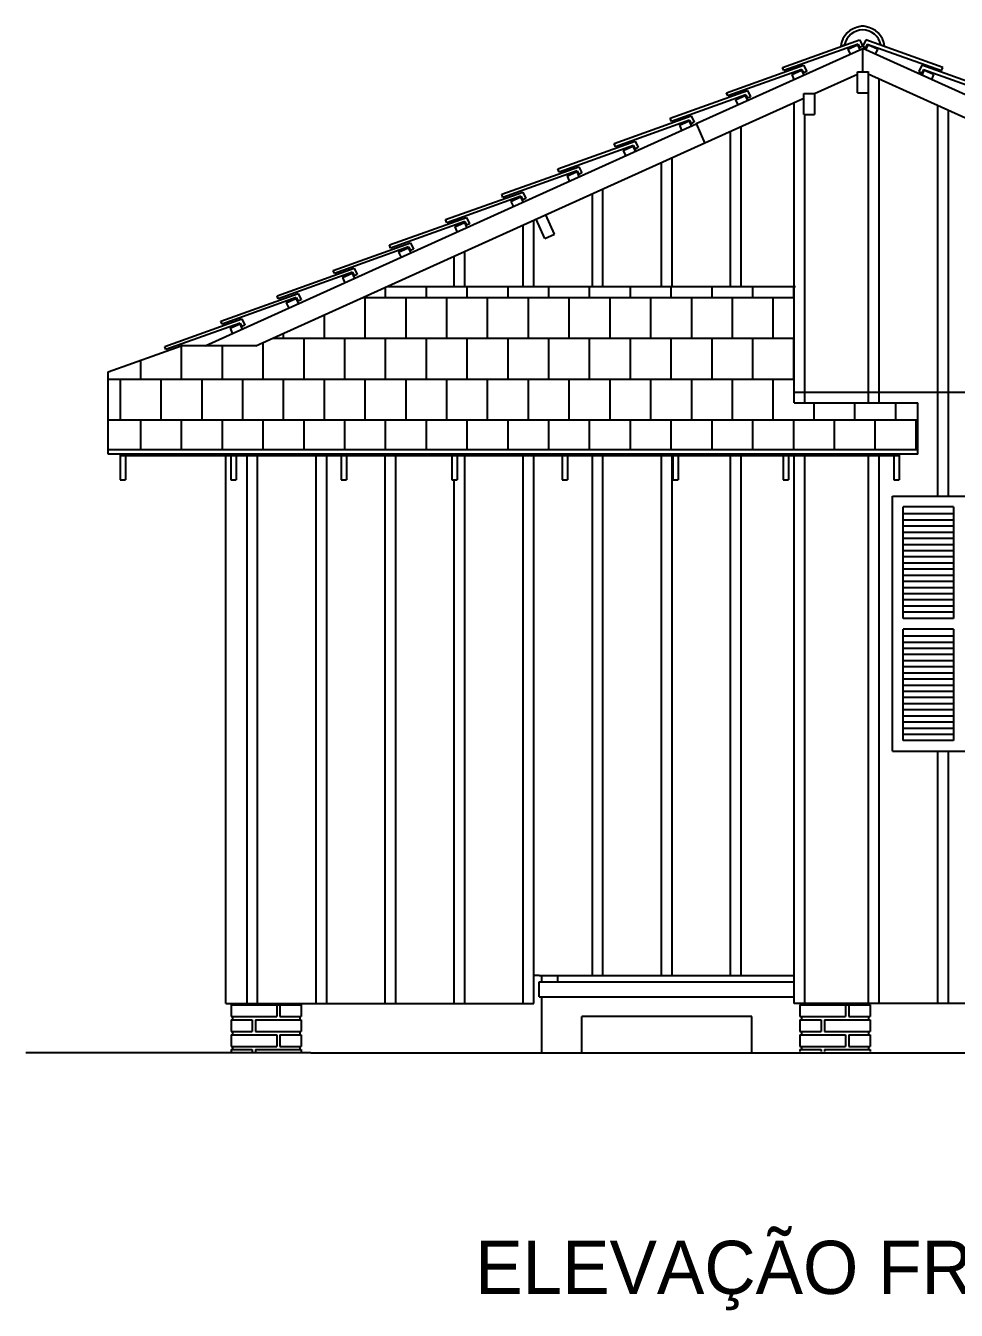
# Model space of a CAD drawing. Extents: x -7 to 295, y -11 to 39.
# Drawn here: x 66.26 to 70.64, y 20.2 to 26.24 of the extents above; entities that cross this region are included whole.
import ezdxf
from ezdxf.enums import TextEntityAlignment as Align

# ---------------------------------------------------------------- set-up
doc = ezdxf.new("R2010")
doc.units = 0
doc.header["$LTSCALE"] = 20
doc.layers.get('0').update_dxf_attribs({"linetype": 'CONTINUOUS'})
for name, color, linetype in [('DIM', 244, 'CONTINUOUS'), ('MADEIRAME', 244, 'CONTINUOUS'), ('PAREDE', 250, 'CONTINUOUS'), ('TELHADO', 1, 'CONTINUOUS'), ('TEXTO', 244, 'CONTINUOUS'), ('VISTAL', 30, 'CONTINUOUS'), ('VISTAP', 244, 'CONTINUOUS')]:
    doc.layers.add(name, color=color, linetype=linetype)
doc.styles.add('STYLE1', font='txt')

# ---------------------------------------------------------------- blocks, each defined once
blk = doc.blocks.new('*X29')
at = {"color": 0, "linetype": 'CONTINUOUS'}
for p, q in [((-22.176, -12.48), (-22.176, -12.4315)), ((-21.984, -12.48), (-21.984, -12.4288)), ((-21.792, -12.48), (-21.792, -12.4288)), ((-21.6, -12.48), (-21.6, -12.4288)), ((-21.408, -12.48), (-21.408, -12.4288)), ((-21.216, -12.48), (-21.216, -12.4288)), ((-21.024, -12.48), (-21.024, -12.4288)), ((-20.832, -12.48), (-20.832, -12.4288)), ((-20.64, -12.48), (-20.64, -12.4288)), ((-20.448, -12.48), (-20.448, -12.4288)), ((-20.256, -12.48), (-20.256, -12.4288)), ((-22.2835, -12.48), (-20.2533, -12.48)), ((-22.272, -12.672), (-22.272, -12.48)), ((-22.08, -12.672), (-22.08, -12.48)), ((-21.888, -12.672), (-21.888, -12.48)), ((-21.696, -12.672), (-21.696, -12.48)), ((-21.504, -12.672), (-21.504, -12.48)), ((-21.312, -12.672), (-21.312, -12.48)), ((-21.12, -12.672), (-21.12, -12.48)), ((-20.928, -12.672), (-20.928, -12.48)), ((-20.736, -12.672), (-20.736, -12.48)), ((-20.544, -12.672), (-20.544, -12.48)), ((-20.352, -12.672), (-20.352, -12.48)), ((-22.464, -12.672), (-22.464, -12.5615)), ((-22.7089, -12.672), (-20.2533, -12.672)), ((-22.656, -12.672), (-22.656, -12.6481)), ((-22.56, -12.864), (-22.56, -12.672)), ((-22.368, -12.864), (-22.368, -12.672)), ((-22.176, -12.864), (-22.176, -12.672)), ((-21.984, -12.864), (-21.984, -12.672)), ((-21.792, -12.864), (-21.792, -12.672)), ((-21.6, -12.864), (-21.6, -12.672)), ((-21.408, -12.864), (-21.408, -12.672)), ((-21.216, -12.864), (-21.216, -12.672)), ((-21.024, -12.864), (-21.024, -12.672)), ((-20.832, -12.864), (-20.832, -12.672)), ((-20.64, -12.864), (-20.64, -12.672)), ((-20.448, -12.864), (-20.448, -12.672)), ((-20.256, -12.864), (-20.256, -12.672)), ((-23.136, -12.864), (-23.136, -12.7071)), ((-22.944, -12.864), (-22.944, -12.7071)), ((-22.752, -12.864), (-22.752, -12.6914)), ((-23.328, -12.864), (-23.328, -12.7751)), ((-23.4814, -12.864), (-20.2533, -12.864)), ((-23.424, -13.056), (-23.424, -12.864)), ((-23.232, -13.056), (-23.232, -12.864)), ((-23.04, -13.056), (-23.04, -12.864)), ((-22.848, -13.056), (-22.848, -12.864)), ((-22.656, -13.056), (-22.656, -12.864)), ((-22.464, -13.056), (-22.464, -12.864)), ((-22.272, -13.056), (-22.272, -12.864)), ((-22.08, -13.056), (-22.08, -12.864)), ((-21.888, -13.056), (-21.888, -12.864)), ((-21.696, -13.056), (-21.696, -12.864)), ((-21.504, -13.056), (-21.504, -12.864)), ((-21.312, -13.056), (-21.312, -12.864)), ((-21.12, -13.056), (-21.12, -12.864)), ((-20.928, -13.056), (-20.928, -12.864)), ((-20.736, -13.056), (-20.736, -12.864)), ((-20.544, -13.056), (-20.544, -12.864)), ((-20.352, -13.056), (-20.352, -12.864)), ((-20.16, -13.056), (-20.16, -12.9765)), ((-19.968, -13.056), (-19.968, -12.9765)), ((-19.776, -13.056), (-19.776, -12.9765)), ((-23.4814, -13.056), (-19.6726, -13.056)), ((-23.328, -13.1971), (-23.328, -13.056)), ((-23.136, -13.1971), (-23.136, -13.056)), ((-22.944, -13.1971), (-22.944, -13.056)), ((-22.752, -13.1971), (-22.752, -13.056)), ((-22.56, -13.1971), (-22.56, -13.056)), ((-22.368, -13.1971), (-22.368, -13.056)), ((-22.176, -13.1971), (-22.176, -13.056)), ((-21.984, -13.1971), (-21.984, -13.056)), ((-21.792, -13.1971), (-21.792, -13.056)), ((-21.6, -13.1971), (-21.6, -13.056)), ((-21.408, -13.1971), (-21.408, -13.056)), ((-21.216, -13.1971), (-21.216, -13.056)), ((-21.024, -13.1971), (-21.024, -13.056)), ((-20.832, -13.1971), (-20.832, -13.056)), ((-20.64, -13.1971), (-20.64, -13.056)), ((-20.448, -13.1971), (-20.448, -13.056)), ((-20.256, -13.1971), (-20.256, -13.056)), ((-20.064, -13.1971), (-20.064, -13.056)), ((-19.872, -13.1971), (-19.872, -13.056)), ((-19.68, -13.1971), (-19.68, -13.056))]:
    blk.add_line(p, q, dxfattribs=at)

msp = doc.modelspace()

# ---------------------------------------------------------------- linework, layer by layer
at = {"layer": 'DIM', "color": 244, "linetype": 'CONTINUOUS'}
msp.add_line((70.3699, 24.2197), (66.7049, 24.2197), dxfattribs=at)
at = {"layer": 'DIM', "color": 30, "linetype": 'CONTINUOUS'}
for p, q in [((68.6765, 21.7756), (68.6515, 21.7756)), ((68.7765, 21.7756), (69.8765, 21.7756))]:
    msp.add_line(p, q, dxfattribs=at)
at = {"layer": 'MADEIRAME', "color": 1}
for p, q in [((69.4146, 25.7832), (70.1985, 26.1369)), ((69.9723, 25.9251), (70.1735, 26.016)), ((69.4557, 25.692), (69.9223, 25.9026))]:
    msp.add_line(p, q, dxfattribs=at)
at = {"layer": 'MADEIRAME'}
for p, q in [((70.1293, 26.1331), (70.1748, 26.1537)), ((70.2677, 26.1331), (70.2221, 26.1537)), ((69.8649, 26.0139), (69.9105, 26.0344)), ((70.532, 26.0139), (70.4864, 26.0344)), ((69.6006, 25.8946), (69.6462, 25.9151)), ((67.1048, 24.7386), (69.4148, 25.7827)), ((69.3363, 25.7753), (69.3819, 25.7958)), ((67.343, 24.7386), (69.4557, 25.692)), ((69.072, 25.656), (69.1175, 25.6765)), ((68.8076, 25.5367), (68.8532, 25.5572)), ((68.5433, 25.4174), (68.5889, 25.438)), ((68.279, 25.2981), (68.3246, 25.3187)), ((68.0147, 25.1788), (68.0602, 25.1994)), ((67.7503, 25.0595), (67.7959, 25.0801)), ((67.486, 24.9402), (67.5316, 24.9608)), ((67.2217, 24.8209), (67.2672, 24.8415))]:
    msp.add_line(p, q, dxfattribs=at)
at = {"layer": 'MADEIRAME', "linetype": 'CONTINUOUS'}
for p, q in [((70.1293, 26.1331), (70.1396, 26.1104)), ((70.1748, 26.1537), (70.1851, 26.1309)), ((70.2221, 26.1537), (70.2118, 26.1309)), ((70.2677, 26.1331), (70.2574, 26.1104)), ((69.8649, 26.0139), (69.8752, 25.9911)), ((69.9105, 26.0344), (69.9208, 26.0116)), ((70.4864, 26.0344), (70.4761, 26.0116)), ((70.532, 26.0139), (70.5217, 25.9911)), ((69.6006, 25.8946), (69.6109, 25.8718)), ((69.6462, 25.9151), (69.6565, 25.8923)), ((69.3363, 25.7753), (69.3466, 25.7525)), ((69.3819, 25.7958), (69.3921, 25.773)), ((69.072, 25.656), (69.0822, 25.6332)), ((69.1175, 25.6765), (69.1278, 25.6538)), ((68.8076, 25.5367), (68.8179, 25.5139)), ((68.8532, 25.5572), (68.8635, 25.5345)), ((68.5433, 25.4174), (68.5536, 25.3946)), ((68.5889, 25.438), (68.5992, 25.4152)), ((68.279, 25.2981), (68.2893, 25.2753)), ((68.3246, 25.3187), (68.3348, 25.2959)), ((68.0147, 25.1788), (68.0249, 25.156)), ((68.0602, 25.1994), (68.0705, 25.1766)), ((67.7959, 25.0801), (67.8062, 25.0573)), ((67.7503, 25.0595), (67.7606, 25.0367)), ((67.5316, 24.9608), (67.5419, 24.938)), ((67.486, 24.9402), (67.4963, 24.9174)), ((67.2672, 24.8415), (67.2775, 24.8187)), ((67.2217, 24.8209), (67.232, 24.7981))]:
    msp.add_line(p, q, dxfattribs=at)
at = {"layer": 'MADEIRAME', "color": 1, "linetype": 'CONTINUOUS'}
for p, q in [((73.6566, 24.5738), (70.1985, 26.1369)), ((70.1985, 26.0272), (70.1985, 26.1369)), ((73.1058, 24.7151), (70.2235, 26.016)), ((69.4146, 25.7832), (69.4565, 25.6902))]:
    msp.add_line(p, q, dxfattribs=at)
at = {"layer": 'MADEIRAME', "color": 250, "linetype": 'CONTINUOUS'}
for p, q in [((70.1735, 26.0272), (70.2235, 26.0272)), ((70.1735, 25.9272), (70.1735, 26.0272)), ((70.2235, 26.0277), (70.2235, 25.9272)), ((69.9223, 25.8254), (69.9223, 25.9254)), ((69.9223, 25.9254), (69.9723, 25.9254)), ((69.9723, 25.9254), (69.9723, 25.8254)), ((70.1735, 25.9272), (70.2235, 25.9272)), ((69.9223, 25.8254), (69.9723, 25.8254))]:
    msp.add_line(p, q, dxfattribs=at)
at = {"layer": 'PAREDE', "color": 30, "linetype": 'CONTINUOUS'}
for p, q in [((69.8219, 26.0473), (70.184, 26.1767)), ((70.184, 26.1767), (70.1984, 26.1469)), ((70.2132, 26.1766), (70.1988, 26.1468)), ((70.5751, 26.0473), (70.2132, 26.1766)), ((70.1767, 26.1574), (69.8276, 26.0324)), ((70.096, 26.1474), (70.1131, 26.1535)), ((70.1767, 26.1574), (70.1847, 26.1407)), ((70.1984, 26.1469), (70.1847, 26.1407)), ((70.1988, 26.1468), (70.2122, 26.1407)), ((70.2202, 26.1574), (70.2122, 26.1407)), ((70.2202, 26.1574), (70.5693, 26.0324)), ((69.5576, 25.928), (69.9207, 26.0577)), ((69.8276, 26.0324), (69.8219, 26.0473)), ((69.9207, 26.0577), (69.935, 26.0281)), ((70.4762, 26.0577), (70.462, 26.0281)), ((70.8394, 25.928), (70.4762, 26.0577)), ((70.5693, 26.0324), (70.5751, 26.0473)), ((69.9124, 26.0382), (69.5633, 25.9131)), ((69.9124, 26.0382), (69.9204, 26.0215)), ((69.935, 26.0281), (69.9204, 26.0215)), ((70.462, 26.0281), (70.4765, 26.0215)), ((70.4846, 26.0382), (70.4765, 26.0215)), ((70.4846, 26.0382), (70.8337, 25.9131)), ((69.2932, 25.8087), (69.6564, 25.9384)), ((69.5633, 25.9131), (69.5576, 25.928)), ((69.6564, 25.9384), (69.6707, 25.9088)), ((69.648, 25.9189), (69.2989, 25.7938)), ((69.648, 25.9189), (69.6561, 25.9022)), ((69.6707, 25.9088), (69.6561, 25.9022)), ((69.0289, 25.6894), (69.392, 25.8192)), ((69.2989, 25.7938), (69.2932, 25.8087)), ((69.392, 25.8192), (69.4063, 25.7895)), ((69.3837, 25.7996), (69.0346, 25.6745)), ((69.3837, 25.7996), (69.3918, 25.7829)), ((69.4063, 25.7895), (69.3918, 25.7829)), ((68.7646, 25.5701), (69.1277, 25.6999)), ((69.0346, 25.6745), (69.0289, 25.6894)), ((69.1277, 25.6999), (69.142, 25.6702)), ((69.1194, 25.6803), (68.7703, 25.5552)), ((69.1194, 25.6803), (69.1274, 25.6636)), ((69.142, 25.6702), (69.1274, 25.6636)), ((68.5002, 25.4508), (68.8634, 25.5806)), ((68.7703, 25.5552), (68.7646, 25.5701)), ((68.8634, 25.5806), (68.8777, 25.5509)), ((68.8551, 25.561), (68.506, 25.4359)), ((68.8551, 25.561), (68.8631, 25.5443)), ((68.8777, 25.5509), (68.8631, 25.5443)), ((68.2359, 25.3315), (68.5991, 25.4613)), ((68.5907, 25.4417), (68.2416, 25.3167)), ((68.506, 25.4359), (68.5002, 25.4508)), ((68.5907, 25.4417), (68.5988, 25.425)), ((68.5991, 25.4613), (68.6133, 25.4316)), ((68.6133, 25.4316), (68.5988, 25.425)), ((67.9716, 25.2122), (68.3347, 25.342)), ((68.3264, 25.3224), (67.9773, 25.1974)), ((68.2416, 25.3167), (68.2359, 25.3315)), ((68.3264, 25.3224), (68.3345, 25.3057)), ((68.3347, 25.342), (68.349, 25.3123)), ((68.349, 25.3123), (68.3345, 25.3057)), ((67.7073, 25.0929), (68.0704, 25.2227)), ((68.0621, 25.2031), (67.713, 25.0781)), ((67.9773, 25.1974), (67.9716, 25.2122)), ((68.0621, 25.2031), (68.0701, 25.1864)), ((68.0704, 25.2227), (68.0847, 25.193)), ((68.0847, 25.193), (68.0701, 25.1864)), ((67.4429, 24.9736), (67.8061, 25.1034)), ((67.7978, 25.0838), (67.4486, 24.9588)), ((67.713, 25.0781), (67.7073, 25.0929)), ((67.7978, 25.0838), (67.8058, 25.0671)), ((67.8061, 25.1034), (67.8204, 25.0737)), ((67.8204, 25.0737), (67.8058, 25.0671)), ((67.1786, 24.8543), (67.5418, 24.9841)), ((67.5334, 24.9645), (67.1843, 24.8395)), ((67.4486, 24.9588), (67.4429, 24.9736)), ((67.5334, 24.9645), (67.5415, 24.9478)), ((67.5418, 24.9841), (67.556, 24.9545)), ((67.556, 24.9545), (67.5415, 24.9478)), ((66.9143, 24.735), (67.2774, 24.8648)), ((67.2691, 24.8452), (66.92, 24.7202)), ((67.1843, 24.8395), (67.1786, 24.8543)), ((67.2691, 24.8452), (67.2771, 24.8285)), ((67.2774, 24.8648), (67.2917, 24.8352)), ((67.2917, 24.8352), (67.2771, 24.8285)), ((66.6483, 24.6158), (66.992, 24.7386)), ((66.92, 24.7202), (66.9143, 24.735))]:
    msp.add_line(p, q, dxfattribs=at)
at = {"layer": 'PAREDE', "linetype": 'CONTINUOUS'}
msp.add_line((68.7029, 25.2426), (68.7486, 25.2632), dxfattribs=at)
at = {"layer": 'TELHADO', "color": 30, "linetype": 'CONTINUOUS'}
for p, q in [((70.1873, 26.2393), (70.19, 26.2438)), ((70.19, 26.2438), (70.2071, 26.2438)), ((70.2071, 26.2438), (70.2097, 26.2393)), ((70.2838, 26.1535), (70.3009, 26.1474)), ((67.9598, 25.0169), (69.882, 25.0169)), ((67.343, 24.7386), (66.992, 24.7386))]:
    msp.add_line(p, q, dxfattribs=at)
at = {"layer": 'TELHADO', "linetype": 'CONTINUOUS'}
msp.add_line((69.8765, 24.4692), (70.4572, 24.4692), dxfattribs=at)
at = {"layer": 'TELHADO', "color": 1, "linetype": 'CONTINUOUS'}
for p, q in [((70.4572, 24.2486), (66.6483, 24.2486)), ((70.4572, 24.2286), (66.6483, 24.2286))]:
    msp.add_line(p, q, dxfattribs=at)
at = {"layer": 'TELHADO', "color": 244, "linetype": 'CONTINUOUS'}
for p, q in [((70.6265, 23.9805), (70.6265, 23.4555)), ((70.6265, 23.4055), (70.6265, 22.8805))]:
    msp.add_line(p, q, dxfattribs=at)
at = {"layer": 'TELHADO', "color": 30, "linetype": 'CONTINUOUS'}
for radius, start, end in [(0.103, 96.24827, 174.19626), (0.103, 5.80374, 83.75173), (0.087, 10.94119, 169.05881)]:
    msp.add_arc((70.1985, 26.1369), radius, start, end, dxfattribs=at)
at = {"layer": 'VISTAL', "color": 30, "linetype": 'CONTINUOUS'}
for p, q in [((69.5765, 25.0169), (69.5765, 25.7465)), ((69.2515, 25.0169), (69.2515, 25.5999)), ((68.9265, 25.0169), (68.9265, 25.4532)), ((68.6015, 25.0169), (68.6015, 25.3065)), ((68.2765, 25.0169), (68.2765, 25.1598)), ((67.6265, 21.6436), (67.6265, 24.2197)), ((67.9515, 21.6436), (67.9515, 24.2197)), ((68.6015, 21.6436), (68.6015, 24.2197)), ((68.9265, 21.7756), (68.9265, 24.2197)), ((69.2515, 21.7756), (69.2515, 24.2197)), ((69.5765, 21.7756), (69.5765, 24.2197)), ((68.2765, 21.6436), (68.2765, 24.1075)), ((67.2015, 21.6436), (68.6515, 21.6436))]:
    msp.add_line(p, q, dxfattribs=at)
at = {"layer": 'VISTAL', "color": 1, "linetype": 'CONTINUOUS'}
for p, q in [((67.2015, 21.6436), (67.2015, 24.2197)), ((67.3015, 21.6436), (67.3015, 24.2197))]:
    msp.add_line(p, q, dxfattribs=at)
at = {"layer": 'VISTAL', "color": 30}
for p, q in [((67.2265, 21.6374), (67.5565, 21.6374)), ((67.2265, 21.6374), (67.2265, 21.5824)), ((67.4415, 21.6374), (67.4415, 21.5824)), ((67.4565, 21.6374), (67.4565, 21.5824)), ((67.5565, 21.6374), (67.5565, 21.5824)), ((67.2265, 21.5824), (67.4415, 21.5824)), ((67.2335, 21.5824), (67.2335, 21.5674)), ((67.4565, 21.5824), (67.5565, 21.5824)), ((67.5495, 21.5824), (67.5495, 21.5674)), ((67.2265, 21.5674), (67.3265, 21.5674)), ((67.2265, 21.5674), (67.2265, 21.5124)), ((67.3265, 21.5674), (67.3265, 21.5124)), ((67.3415, 21.5674), (67.5565, 21.5674)), ((67.3415, 21.5674), (67.3415, 21.5124)), ((67.5565, 21.5674), (67.5565, 21.5124)), ((67.2265, 21.5124), (67.3265, 21.5124)), ((67.2265, 21.4974), (67.2265, 21.4424)), ((67.2265, 21.4974), (67.4415, 21.4974)), ((67.2335, 21.5124), (67.2335, 21.4974)), ((67.3415, 21.5124), (67.5565, 21.5124)), ((67.4415, 21.4974), (67.4415, 21.4424)), ((67.4565, 21.4974), (67.5565, 21.4974)), ((67.4565, 21.4974), (67.4565, 21.4424)), ((67.5495, 21.5124), (67.5495, 21.4974)), ((67.5565, 21.4974), (67.5565, 21.4424)), ((67.2265, 21.4424), (67.4415, 21.4424)), ((67.2265, 21.4274), (67.3265, 21.4274)), ((67.2265, 21.4274), (67.2265, 21.4186)), ((67.2335, 21.4424), (67.2335, 21.4274)), ((67.3265, 21.4274), (67.3265, 21.4186)), ((67.3415, 21.4274), (67.5565, 21.4274)), ((67.3415, 21.4274), (67.3415, 21.4186)), ((67.4565, 21.4424), (67.5565, 21.4424)), ((67.5495, 21.4424), (67.5495, 21.4274)), ((67.5565, 21.4274), (67.5565, 21.4186))]:
    msp.add_line(p, q, dxfattribs=at)
at = {"layer": 'VISTAP', "color": 1}
for p, q in [((70.2265, 24.4692), (70.2265, 26.0146)), ((70.2765, 24.4692), (70.2765, 25.992)), ((69.8765, 24.4692), (69.8765, 25.8819)), ((70.5515, 24.0305), (70.5515, 25.8679)), ((69.9261, 24.4692), (69.9261, 25.8254)), ((70.6015, 24.0305), (70.6015, 25.8453)), ((66.6483, 24.2286), (66.6483, 24.6158)), ((70.4572, 24.2286), (70.4572, 24.4692)), ((69.8765, 21.6436), (69.8765, 24.2197)), ((69.9261, 21.6436), (69.9261, 24.2197)), ((70.2265, 21.6436), (70.2265, 24.2197)), ((70.2765, 21.6436), (70.2765, 24.2197)), ((70.5515, 21.6436), (70.5515, 22.8305)), ((70.6015, 21.6436), (70.6015, 22.8305)), ((68.6885, 21.7456), (68.6885, 21.7756)), ((68.7645, 21.7456), (68.7645, 21.7756)), ((68.6765, 21.6756), (68.6765, 21.7456)), ((68.6885, 21.4127), (68.6885, 21.6756)), ((73.2015, 21.6436), (69.8765, 21.6436))]:
    msp.add_line(p, q, dxfattribs=at)
at = {"layer": 'VISTAP', "color": 30}
for p, q in [((69.6265, 25.0169), (69.6265, 25.7691)), ((69.3015, 25.0169), (69.3015, 25.6224)), ((68.9765, 25.0169), (68.9765, 25.4758)), ((68.6515, 25.0169), (68.6515, 25.3291)), ((68.3265, 25.0541), (68.3265, 25.1824)), ((68.3265, 25.0169), (68.3265, 25.0541)), ((67.3515, 21.6436), (67.3515, 24.2197)), ((67.6765, 21.6436), (67.6765, 24.2197)), ((68.0015, 21.6436), (68.0015, 24.2197)), ((68.3265, 21.6436), (68.3265, 24.2197)), ((68.6515, 21.6436), (68.6515, 24.2197)), ((68.9765, 21.7756), (68.9765, 24.2197)), ((69.3015, 21.7756), (69.3015, 24.2197)), ((69.6265, 21.7756), (69.6265, 24.2197))]:
    msp.add_line(p, q, dxfattribs=at)
at = {"layer": 'VISTAP', "color": 250}
for p, q in [((68.7029, 25.2426), (68.6618, 25.3337)), ((68.7485, 25.2631), (68.7073, 25.3543))]:
    msp.add_line(p, q, dxfattribs=at)
at = {"layer": 'VISTAP', "linetype": 'CONTINUOUS'}
for p, q in [((73.2015, 24.5185), (69.8765, 24.5185)), ((66.7049, 24.2286), (66.7049, 24.1075)), ((66.7299, 24.2197), (66.7299, 24.1075)), ((67.2249, 24.2197), (67.2249, 24.1075)), ((67.2499, 24.2197), (67.2499, 24.1075)), ((67.7449, 24.2197), (67.7449, 24.1075)), ((67.7699, 24.2197), (67.7699, 24.1075)), ((68.2649, 24.2197), (68.2649, 24.1075)), ((68.2899, 24.2197), (68.2899, 24.1075)), ((68.7849, 24.2197), (68.7849, 24.1075)), ((68.8099, 24.2197), (68.8099, 24.1075)), ((69.3049, 24.2197), (69.3049, 24.1075)), ((69.3299, 24.2197), (69.3299, 24.1075)), ((69.8249, 24.2197), (69.8249, 24.1075)), ((69.8499, 24.2197), (69.8499, 24.1075)), ((70.3449, 24.2197), (70.3449, 24.1075)), ((70.3699, 24.2286), (70.3699, 24.1075)), ((66.7049, 24.1075), (66.7299, 24.1075)), ((67.2249, 24.1075), (67.2499, 24.1075)), ((67.7449, 24.1075), (67.7699, 24.1075)), ((68.2649, 24.1075), (68.2899, 24.1075)), ((68.7849, 24.1075), (68.8099, 24.1075)), ((69.3049, 24.1075), (69.3299, 24.1075)), ((69.8249, 24.1075), (69.8499, 24.1075)), ((70.3449, 24.1075), (70.3699, 24.1075))]:
    msp.add_line(p, q, dxfattribs=at)
at = {"layer": 'VISTAP', "color": 244, "linetype": 'CONTINUOUS'}
for p, q in [((70.339, 24.0305), (72.739, 24.0305)), ((70.339, 22.8305), (70.339, 24.0305)), ((70.389, 23.4555), (70.389, 23.9805)), ((70.6265, 23.9805), (70.389, 23.9805)), ((70.6265, 23.9468), (70.389, 23.9468)), ((70.6265, 23.9179), (70.389, 23.9179)), ((70.6265, 23.889), (70.389, 23.889)), ((70.6265, 23.8601), (70.389, 23.8601)), ((70.6265, 23.8312), (70.389, 23.8312)), ((70.6265, 23.8023), (70.389, 23.8023)), ((70.6265, 23.7734), (70.389, 23.7734)), ((70.6265, 23.7445), (70.389, 23.7445)), ((70.6265, 23.7156), (70.389, 23.7156)), ((70.6265, 23.6867), (70.389, 23.6867)), ((70.6265, 23.6578), (70.389, 23.6578)), ((70.6265, 23.6289), (70.389, 23.6289)), ((70.6265, 23.6), (70.389, 23.6)), ((70.6265, 23.5711), (70.389, 23.5711)), ((70.6265, 23.5422), (70.389, 23.5422)), ((70.6265, 23.5133), (70.389, 23.5133)), ((70.6265, 23.4844), (70.389, 23.4844)), ((70.6265, 23.4555), (70.389, 23.4555)), ((70.389, 22.8805), (70.389, 23.4055)), ((70.6265, 23.4055), (70.389, 23.4055)), ((70.6265, 23.3718), (70.389, 23.3718)), ((70.6265, 23.3429), (70.389, 23.3429)), ((70.6265, 23.314), (70.389, 23.314)), ((70.6265, 23.2851), (70.389, 23.2851)), ((70.6265, 23.2562), (70.389, 23.2562)), ((70.6265, 23.2273), (70.389, 23.2273)), ((70.6265, 23.1984), (70.389, 23.1984)), ((70.6265, 23.1695), (70.389, 23.1695)), ((70.6265, 23.1406), (70.389, 23.1406)), ((70.6265, 23.1117), (70.389, 23.1117)), ((70.6265, 23.0828), (70.389, 23.0828)), ((70.6265, 23.0539), (70.389, 23.0539)), ((70.6265, 23.025), (70.389, 23.025)), ((70.6265, 22.9961), (70.389, 22.9961)), ((70.6265, 22.9672), (70.389, 22.9672)), ((70.6265, 22.9383), (70.389, 22.9383)), ((70.6265, 22.9094), (70.389, 22.9094)), ((70.6265, 22.8805), (70.389, 22.8805)), ((70.339, 22.8305), (72.739, 22.8305))]:
    msp.add_line(p, q, dxfattribs=at)
at = {"layer": 'VISTAP', "color": 1, "linetype": 'CONTINUOUS'}
for p, q in [((68.6765, 21.7756), (68.7765, 21.7756)), ((68.6765, 21.7456), (69.8765, 21.7456)), ((68.6765, 21.6756), (69.8765, 21.6756))]:
    msp.add_line(p, q, dxfattribs=at)
at = {"layer": 'VISTAP'}
for p, q in [((69.9032, 21.6374), (70.2332, 21.6374)), ((69.9032, 21.6374), (69.9032, 21.5824)), ((70.1182, 21.6374), (70.1182, 21.5824)), ((70.1332, 21.6374), (70.1332, 21.5824)), ((70.2332, 21.6374), (70.2332, 21.5824)), ((69.9032, 21.5824), (70.1182, 21.5824)), ((69.9102, 21.5824), (69.9102, 21.5674)), ((70.1332, 21.5824), (70.2332, 21.5824)), ((70.2262, 21.5824), (70.2262, 21.5674)), ((69.9032, 21.5674), (69.9032, 21.5124)), ((69.9032, 21.5674), (70.0032, 21.5674)), ((70.0032, 21.5674), (70.0032, 21.5124)), ((70.0182, 21.5674), (70.0182, 21.5124)), ((70.0182, 21.5674), (70.2332, 21.5674)), ((70.2332, 21.5674), (70.2332, 21.5124)), ((69.9032, 21.5124), (70.0032, 21.5124)), ((69.9032, 21.4974), (69.9032, 21.4424)), ((69.9032, 21.4974), (70.1182, 21.4974)), ((69.9102, 21.5124), (69.9102, 21.4974)), ((70.0182, 21.5124), (70.2332, 21.5124)), ((70.1182, 21.4974), (70.1182, 21.4424)), ((70.1332, 21.4974), (70.1332, 21.4424)), ((70.1332, 21.4974), (70.2332, 21.4974)), ((70.2262, 21.5124), (70.2262, 21.4974)), ((70.2332, 21.4974), (70.2332, 21.4424)), ((69.9032, 21.4424), (70.1182, 21.4424)), ((69.9032, 21.4274), (69.9032, 21.4186)), ((69.9032, 21.4274), (70.0032, 21.4274)), ((69.9102, 21.4424), (69.9102, 21.4274)), ((70.0032, 21.4274), (70.0032, 21.4186)), ((70.0182, 21.4274), (70.2332, 21.4274)), ((70.0182, 21.4274), (70.0182, 21.4186)), ((70.1332, 21.4424), (70.2332, 21.4424)), ((70.2262, 21.4424), (70.2262, 21.4274)), ((70.2332, 21.4274), (70.2332, 21.4186))]:
    msp.add_line(p, q, dxfattribs=at)
at = {"layer": 'VISTAP', "color": 5, "linetype": 'CONTINUOUS'}
for p, q in [((69.6765, 21.5823), (68.8765, 21.5823)), ((68.8765, 21.4127), (68.8765, 21.5823)), ((69.6765, 21.4127), (69.6765, 21.5823))]:
    msp.add_line(p, q, dxfattribs=at)
at = {"layer": 'VISTAP', "color": 7}
for q in [(66.2601, 21.4127), (73.2415, 21.4127)]:
    msp.add_line((67.6021, 21.4127), q, dxfattribs=at)

# ---------------------------------------------------------------- block references
at = {"layer": 'TELHADO', "color": 30, "linetype": 'CONTINUOUS'}
msp.add_blockref('*X29', (90.1298, 37.4457), dxfattribs=at)

# ---------------------------------------------------------------- texts
at = {"layer": 'TEXTO', "linetype": 'CONTINUOUS', "style": 'STYLE1'}
msp.add_text('ELEVAÇÃO FRONTAL', height=0.25, dxfattribs=at).set_placement((70.1032, 20.3988), align=Align.MIDDLE)

doc.saveas('drawing.dxf')
